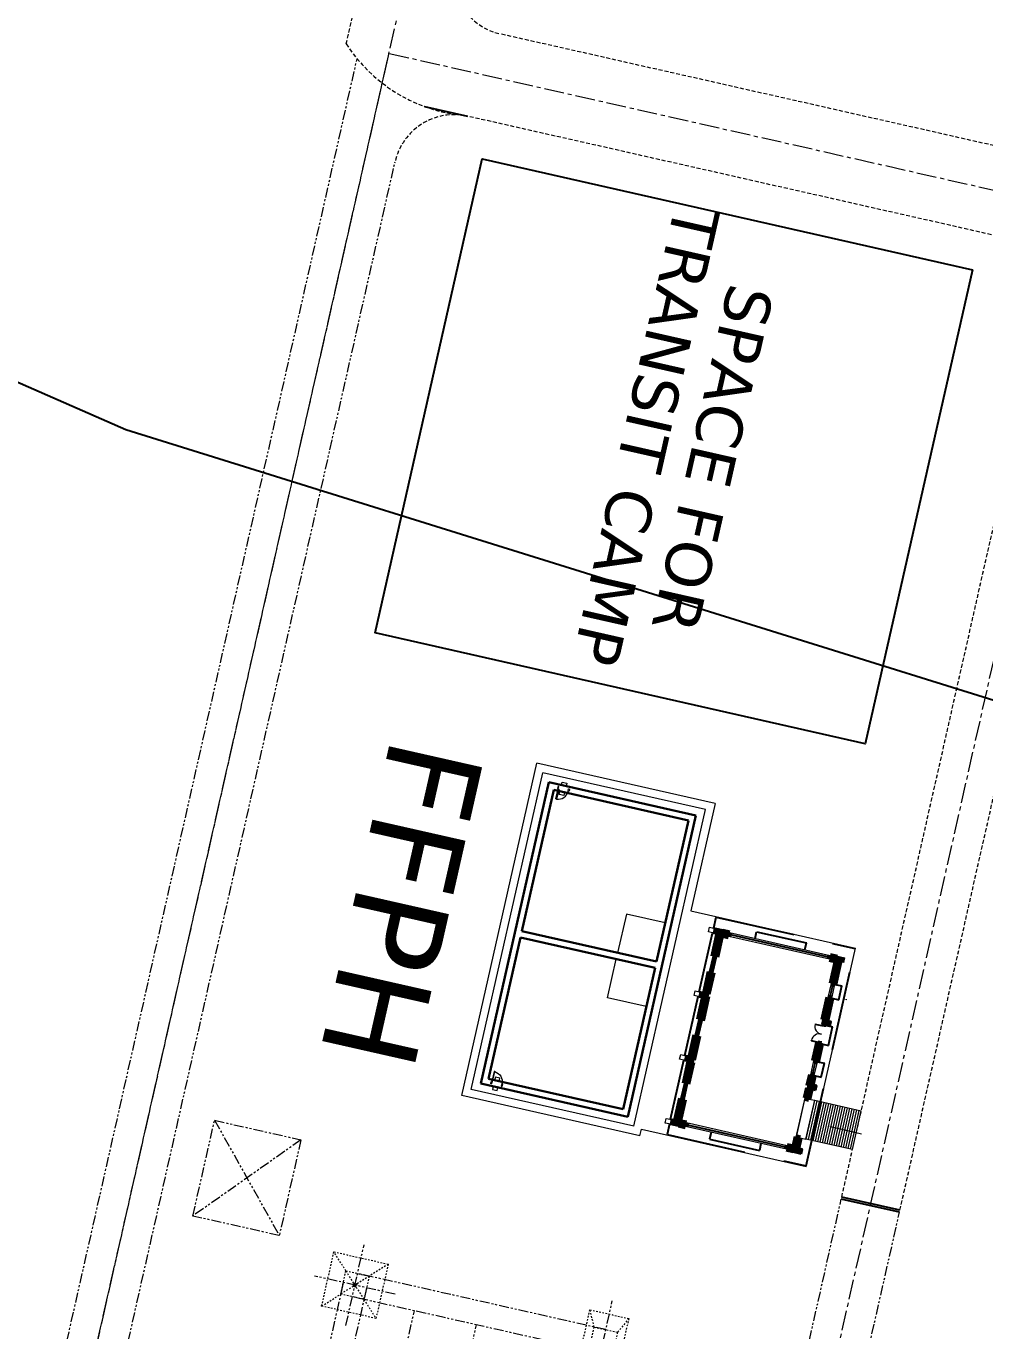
# Model space of a CAD drawing. Header units: metres. Extents: x 218545 to 227455, y 1543467 to 1556082.
# Drawn here: x 222223.7 to 222284, y 1554483.6 to 1554565.7 of the extents above; entities that cross this region are included whole.
import ezdxf

# ---------------------------------------------------------------- set-up
doc = ezdxf.new("R2010")
doc.units = ezdxf.units.M
doc.header["$MEASUREMENT"] = 0
for name, pattern in [('CENTER', [2, 1.25, -0.25, 0.25, -0.25]), ('HIDDEN', [0.375, 0.25, -0.125]), ('PHANTOM2', [1.25, 0.625, -0.125, 0.125, -0.125, 0.125, -0.125])]:
    doc.linetypes.add(name, pattern=pattern)
for name, color, linetype in [('2 M CONTOUR', 33, 'Continuous'), ('CART TRACK', 30, 'Continuous'), ('DIM', 11, 'Continuous'), ('E-LAY-DIM', 7, 'Continuous'), ('HID', 7, 'HIDDEN'), ('TXT', 222, 'Continuous')]:
    doc.layers.add(name, color=color, linetype=linetype)
for name, color, linetype, lineweight in [('CONC', 4, 'Continuous', 9), ('DOOR', 2, 'Continuous', 18), ('E-LAY-CNTRL', 1, 'CENTER', 0), ('E-LAY-EXIST', 8, 'HIDDEN', 0), ('e2', 2, 'Continuous', 18), ('e5', 7, 'Continuous', 13), ('rcc', 6, 'Continuous', 30), ('Wall', 6, 'Continuous', 70), ('WIN', 1, 'Continuous', 20)]:
    doc.layers.add(name, color=color, linetype=linetype, lineweight=lineweight)
doc.styles.add('STYLE1', font='verdana.ttf')

# ---------------------------------------------------------------- blocks, each defined once
blk = doc.blocks.new('R-750T')
for points in [[(-29.25, 0), (-29.25, 0.75), (-30, 0.75), (-30, 5.125), (-29.25, 5.125), (-29.25, 5.875), (-28, 5.875), (-28, 4.125), (-27.5, 4.125), (-27.5, 0)], [(-3.5, 5.875), (-3.5, 31.875), (-2, 31.875), (-2, 5.875)], [(-2, 5.875), (-2, 4.125), (-2.5, 4.125), (-2.5, 0), (-0.75, 0), (-0.75, 0.75), (0, 0.75), (0, 5.125), (-0.75, 5.125), (-0.75, 5.875)]]:
    blk.add_lwpolyline(points, close=True)
at = {"color": 1}
blk.add_arc((-2, 5.875), 26, 93.307362, 180, dxfattribs=at)
blk = doc.blocks.new('600')
at = {"layer": 'rcc'}
blk.add_hatch(color=256, dxfattribs=at).paths.add_polyline_path([(-150, 0), (150, 0), (150, 500), (-150, 500)])
blk.add_lwpolyline([(-150, 0), (150, 0), (150, 500), (-150, 500)], close=True, dxfattribs=at)
blk = doc.blocks.new('R-1200D')
for p, q in [((-48, 0.7), (-48, 5.1)), ((-48, 5.1), (-47.3, 5.1)), ((-47.3, 0.7), (-48, 0.7)), ((-47.3, 0), (-47.3, 0.7)), ((-46, 0), (-47.3, 0)), ((-47.3, 5.1), (-47.3, 5.9)), ((-47.3, 5.9), (-46, 5.9)), ((-46, 27.4), (-46, 5.9)), ((-46, 27.4), (-44.5, 27.4)), ((-46, 5.9), (-46, 4.1)), ((-46, 5.9), (-44.5, 5.9)), ((-46, 4.1), (-45.5, 4.1)), ((-46, 1.7), (-46, 0)), ((-45.5, 1.7), (-46, 1.7)), ((-45.5, 4.1), (-45.5, 1.7)), ((-44.5, 27.4), (-44.5, 5.9)), ((-3.5, 27.4), (-3.5, 5.9)), ((-2, 27.4), (-3.5, 27.4)), ((-2, 5.9), (-3.5, 5.9)), ((-2, 4.1), (-2.5, 4.1)), ((-2.5, 4.1), (-2.5, 1.7)), ((-2.5, 1.7), (-2, 1.7)), ((-2, 27.4), (-2, 5.9)), ((-0.7, 5.9), (-2, 5.9)), ((-2, 5.9), (-2, 4.1)), ((-2, 1.7), (-2, 0)), ((-2, 0), (-0.7, 0)), ((-0.7, 5.1), (-0.7, 5.9)), ((0, 5.1), (-0.7, 5.1)), ((-0.7, 0), (-0.7, 0.7)), ((-0.7, 0.7), (0, 0.7)), ((0, 0.7), (0, 5.1))]:
    blk.add_line(p, q)
at = {"color": 1}
for centre, start, end in [((-44.1, 7.3), 356.0696, 91.2709), ((-3.9, 7.3), 88.7291, 183.9304)]:
    blk.add_arc(centre, 20.1, start, end, dxfattribs=at)
blk = doc.blocks.new('TWR_CC_p')
for p, q in [((-750, 750), (-1750, 1250)), ((1750, 1250), (750, 750)), ((-750, -750), (-1750, -1250)), ((750, -750), (1750, -1250))]:
    blk.add_line(p, q)
for points in [[(-1750, -1250), (1750, -1250), (1750, 1250), (-1750, 1250)], [(-750, -750), (750, -750), (750, 750), (-750, 750)]]:
    blk.add_lwpolyline(points, close=True)
blk = doc.blocks.new('TWR_CD_p')
for p, q in [((-750, 750), (-1750, 1750)), ((1750, 1750), (750, 750)), ((-100, 100), (-750, 750)), ((750, 750), (100, 100)), ((-1750, -1750), (-750, -750)), ((-100, -100), (-750, -750)), ((100, -100), (750, -750)), ((750, -750), (1750, -1750))]:
    blk.add_line(p, q)
for points in [[(-1750, -1750), (1750, -1750), (1750, 1750), (-1750, 1750)], [(-750, -750), (750, -750), (750, 750), (-750, 750)], [(-100, -100), (100, -100), (100, 100), (-100, 100)]]:
    blk.add_lwpolyline(points, close=True)

msp = doc.modelspace()

# ---------------------------------------------------------------- hatches: boundary and pattern name
at = {"layer": 'CART TRACK'}
h = msp.add_hatch(dxfattribs=at)
h.set_pattern_fill('ANSI31', color=256)
h.set_pattern_definition([(45, (-13885.37013, 5678.9458), (-0.088388347648, 0.088388347648), [])])
edge = h.paths.add_edge_path()
edge.add_line((222561.13969, 1554074.13632), (222685.38088, 1554665.22317))
edge.add_line((222685.38088, 1554665.22317), (222658.65762, 1554681.79738))
edge.add_line((222658.65762, 1554681.79738), (222533.13969, 1554084.63632))
edge.add_arc((222472.53338, 1554120.17969), 70.25992, 268.4987053, 329.6099515, ccw=False)
edge.add_line((222470.6926, 1554049.94388), (222000.56979, 1554156.29329))
edge.add_line((222000.56979, 1554156.29329), (221976.97349, 1554130.87313))
edge.add_line((221976.97349, 1554130.87313), (222466.70373, 1554020.0882))
edge.add_arc((222472.08981, 1554120.20334), 100.25992, 266.9205179, 332.6467024)
at = {"layer": 'e5'}
h = msp.add_hatch(dxfattribs=at)
h.set_pattern_fill('_USER', color=256, scale=0.15, angle=437.2539844, style=0, pattern_type=0)
h.set_pattern_definition([(77.254, (222316.08509, 1554505.00187), (-0.14630365, 0.03309444), [])])
h.paths.add_polyline_path([(222276.2283, 1554497.46434), (222273.69237, 1554498.03798), (222273.14079, 1554495.59959), (222275.67672, 1554495.02595)])
h.paths.add_polyline_path([(222273.67286, 1554498.04239), (222273.30223, 1554498.12623), (222272.75065, 1554495.68784), (222273.12129, 1554495.604)])
at = {"layer": 'rcc'}
msp.add_hatch(color=256, dxfattribs=at).paths.add_polyline_path([(222275.15368, 1554506.76436), (222275.22979, 1554507.10086), (222274.74212, 1554507.21117), (222274.666, 1554506.87468)])

# ---------------------------------------------------------------- linework, layer by layer
at = {"layer": '2 M CONTOUR'}
msp.add_polyline3d([(222219.31369, 1554166.08632, -1047.86579), (222247.05869, 1554297.82732, -1047.86579), (222241.57534, 1554378.31913, -1047.86579), (222217.77539, 1554422.02969, -1047.86579), (222161.16069, 1554458.59232, -1047.86579), (222102.98369, 1554514.14232, -1047.86579), (222084.90369, 1554548.90132, -1047.86579), (222105.85127, 1554576.30234, -1047.86579), (222150.87817, 1554575.01672, -1047.86579), (222229.99701, 1554540.3054, -1047.86579), (222295.58569, 1554519.85532, -1047.86579), (222382.83869, 1554540.15332, -1047.86579), (222478.09365, 1554592.08961, -1047.86579), (222601.71269, 1554598.33032, -1047.86579), (222640.80669, 1554597.42832, -1047.86579), (222715.00469, 1554620.11832, -1047.86579), (222719.40759, 1554704.38178, -1047.86579)], dxfattribs=at)
at = {"layer": 'CONC', "linetype": 'Continuous'}
msp.add_line((222253.11776, 1554502.73997, -1470.29868), (222252.31246, 1554499.17991, -1470.29868), dxfattribs=at)
at = {"layer": 'DIM'}
msp.add_solid([(222275.32087, 1554504.42139, -1470.29868), (222275.33558, 1554504.48642, -1470.29868), (222275.13315, 1554504.49803, -1470.29868)], dxfattribs=at)
at = {"layer": 'E-LAY-CNTRL'}
for p, q in [((222194.16122, 1554332.39242, -1470.58275), (222246.53826, 1554563.94045, -1470.20927)), ((222337.51357, 1554543.36149, -1470.22972), (222246.53826, 1554563.94045, -1470.22972)), ((222235.75964, 1554310.06239, -1470.22972), (222290.91704, 1554553.9018, -1470.22972))]:
    msp.add_line(p, q, dxfattribs=at)
at = {"layer": 'E-LAY-CNTRL', "elevation": -1470.22972}
for points in [[(222224.99537, 1554468.70377), (222316.9486, 1554875.2099)], [(222224.99537, 1554468.70377), (222278.81836, 1554706.64405)]]:
    msp.add_lwpolyline(points, dxfattribs=at)
at = {"layer": 'E-LAY-DIM'}
msp.add_line((222248.77656, 1554560.61466, -1470.22972), (222251.46669, 1554560.00614, -1470.22972), dxfattribs=at)
at = {"layer": 'E-LAY-DIM', "lineweight": -2}
for p, q in [((222278.6309, 1554491.08892, -1470.31762), (222274.97331, 1554491.91628, -1470.31762)), ((222278.65977, 1554491.21657, -1470.31762), (222275.00218, 1554492.04393, -1470.31762))]:
    msp.add_line(p, q, dxfattribs=at)
at = {"layer": 'E-LAY-DIM', "lineweight": -2, "elevation": -1470.22972}
msp.add_lwpolyline([(222283.22271, 1554550.35282), (222276.47926, 1554520.54143), (222245.66264, 1554527.51226), (222252.40609, 1554557.32366)], close=True, dxfattribs=at)
at = {"layer": 'E-LAY-EXIST'}
for p, q in [((222243.85603, 1554564.54718, -1471.00364), (222314.40451, 1554876.42735, -1469.36541)), ((222292.99649, 1554556.2509, -1470.22972), (222253.53359, 1554565.17756, -1470.22972)), ((222284.77515, 1554552.47164, -1470.22972), (222251.46669, 1554560.00614, -1470.22972)), ((222275.00218, 1554492.04393, -1470.31742), (222287.64312, 1554547.92689, -1470.22972)), ((222278.65977, 1554491.21657, -1470.31742), (222287.05251, 1554528.31911, -1470.10118))]:
    msp.add_line(p, q, dxfattribs=at)
at = {"layer": 'E-LAY-EXIST', "linetype": 'PHANTOM2'}
for p, q in [((222192.10165, 1554331.78663, -1470.58464), (222244.53608, 1554563.61895, -1470.2205)), ((222196.23207, 1554332.98896, -1470.58194), (222246.92194, 1554557.13818, -1470.22972)), ((222235.57653, 1554496.86839, -1470.22972), (222239.64467, 1554489.62232, -1470.22972)), ((222241.00595, 1554495.64024, -1470.22972), (222234.21525, 1554490.85048, -1470.22972)), ((222235.18291, 1554316.01122, -1470.59365), (222274.97331, 1554491.91628, -1470.31762)), ((222238.8405, 1554315.18386, -1470.59365), (222278.6309, 1554491.08892, -1470.31762)), ((222243.82736, 1554483.96888, -1470.22972), (222244.97419, 1554489.03877, -1470.22972)), ((222246.93573, 1554485.93041, -1470.22972), (222241.86583, 1554487.07724, -1470.22972)), ((222260.17197, 1554483.70527, -1470.22972), (222244.56625, 1554487.23534, -1470.22972)), ((222243.66926, 1554486.6693, -1470.22972), (222240.13919, 1554471.06357, -1470.22972)), ((222245.1323, 1554486.33835, -1470.22972), (222241.60222, 1554470.73263, -1470.22972)), ((222244.52038, 1554486.5793, -1470.22972), (222244.28118, 1554486.42835, -1470.22972)), ((222244.47625, 1554486.38422, -1470.22972), (222244.32531, 1554486.62342, -1470.22972)), ((222259.84103, 1554482.24223, -1470.22972), (222244.23531, 1554485.77231, -1470.22972)), ((222259.43309, 1554480.4388, -1470.22972), (222260.57992, 1554485.5087, -1470.22972)), ((222215.8145, 1554341.99989, -1470.22972), (222248.13674, 1554484.88979, -1470.22972)), ((222219.71593, 1554341.11737, -1470.22972), (222252.03817, 1554484.00727, -1470.22972))]:
    msp.add_line(p, q, dxfattribs=at)
at = {"layer": 'E-LAY-EXIST', "linetype": 'PHANTOM2', "elevation": -1470.22972}
msp.add_lwpolyline([(222241.00595, 1554495.64024), (222239.64467, 1554489.62232), (222234.21525, 1554490.85048), (222235.57653, 1554496.86839)], close=True, dxfattribs=at)
at = {"layer": 'E-LAY-EXIST'}
for centre, radius, start, end in [((222254.37198, 1554568.88392, -1470.15689), 3.8, 167.2539837, 257.253983), ((222252.20795, 1554569.9528, -1470.22972), 9.94863, 212.9121654, 262.4905858), ((222250.6283, 1554556.29978, -1470.22972), 3.8, 77.253983, 167.2539837)]:
    msp.add_arc(centre, radius, start, end, dxfattribs=at)
at = {"layer": 'e2'}
for p, q in [((222251.71447, 1554498.80255, -1470.29868), (222256.21972, 1554518.71935, -1470.29868)), ((222266.4366, 1554516.40825, -1470.29868), (222256.21972, 1554518.71935, -1470.29868)), ((222261.93134, 1554496.49145, -1470.29868), (222266.4366, 1554516.40825, -1470.29868)), ((222261.46345, 1554509.83346, -1470.29868), (222260.91188, 1554507.39507, -1470.29868)), ((222263.90185, 1554509.28189, -1470.29868), (222261.46345, 1554509.83346, -1470.29868)), ((222260.27205, 1554504.56653, -1470.29868), (222260.82363, 1554507.00492, -1470.29868)), ((222262.71045, 1554504.01495, -1470.29868), (222260.27205, 1554504.56653, -1470.29868)), ((222261.93134, 1554496.49145, -1470.29868), (222251.71447, 1554498.80255, -1470.29868))]:
    msp.add_line(p, q, dxfattribs=at)
at = {"layer": 'e2', "elevation": -1470.29868}
for points in [[(222257.71411, 1554518.07374), (222257.66998, 1554517.87866), (222257.37737, 1554517.94485), (222257.4215, 1554518.13992)], [(222257.58129, 1554517.48657), (222257.53716, 1554517.2915), (222257.24456, 1554517.35769), (222257.28868, 1554517.55276)], [(222253.47405, 1554499.32931), (222253.51817, 1554499.52438), (222253.22557, 1554499.59057), (222253.18144, 1554499.3955)], [(222253.34123, 1554498.74215), (222253.38535, 1554498.93722), (222253.09275, 1554499.00341), (222253.04862, 1554498.80834)]]:
    msp.add_lwpolyline(points, close=True, dxfattribs=at)
for points in [[(222266.96564, 1554508.63959), (222266.62426, 1554508.71682), (222266.69045, 1554509.00942), (222267.03183, 1554508.9322)], [(222266.0594, 1554504.63331), (222265.71803, 1554504.71053), (222265.78421, 1554505.00314), (222266.12559, 1554504.92592)], [(222265.15316, 1554500.62703), (222264.81179, 1554500.70425), (222264.87798, 1554500.99686), (222265.21935, 1554500.91964)], [(222264.24693, 1554496.62075), (222263.90555, 1554496.69797), (222263.97174, 1554496.99058), (222264.31312, 1554496.91336)]]:
    msp.add_lwpolyline(points, dxfattribs=at)
at = {"layer": 'e5'}
for p, q in [((222251.11647, 1554498.42518, -1470.29868), (222255.84236, 1554519.31734, -1470.29868)), ((222267.03459, 1554516.78562, -1470.29868), (222255.84236, 1554519.31734, -1470.29868)), ((222267.03459, 1554516.78562, -1470.29868), (222265.50706, 1554510.03273, -1470.29868)), ((222265.50706, 1554510.03273, -1470.29868), (222275.87511, 1554507.68744, -1470.29868)), ((222272.77273, 1554493.97245, -1470.29868), (222275.87511, 1554507.68744, -1470.29868)), ((222262.3087, 1554495.89346, -1470.29868), (222251.11647, 1554498.42518, -1470.29868)), ((222272.75065, 1554495.68784, -1470.29868), (222273.30223, 1554498.12623, -1470.29868)), ((222272.94134, 1554498.20786, -1470.29868), (222273.30223, 1554498.12623, -1470.29868)), ((222273.30223, 1554498.12623, -1470.29868), (222276.2283, 1554497.46434, -1470.29868)), ((222275.67672, 1554495.02595, -1470.29868), (222276.2283, 1554497.46434, -1470.29868)), ((222262.3087, 1554495.89346, -1470.29868), (222262.40468, 1554496.31774, -1470.29868)), ((222262.40468, 1554496.31774, -1470.29868), (222272.77273, 1554493.97245, -1470.29868)), ((222274.36986, 1554496.44788, -1470.29868), (222276.24094, 1554496.02464, -1470.29868)), ((222272.38977, 1554495.76947, -1470.29868), (222272.75065, 1554495.68784, -1470.29868)), ((222275.67672, 1554495.02595, -1470.29868), (222272.75065, 1554495.68784, -1470.29868))]:
    msp.add_line(p, q, dxfattribs=at)
msp.add_solid([(222274.36251, 1554496.41537, -1470.29868), (222274.37722, 1554496.4804, -1470.29868), (222274.17479, 1554496.49201, -1470.29868)], dxfattribs=at)
at = {"layer": 'HID', "ltscale": 20}
for p, q in [((222266.95821, 1554508.96936, -1470.29868), (222267.11199, 1554509.64918, -1470.29868)), ((222267.11199, 1554509.64918, -1470.29868), (222275.85119, 1554507.67234, -1470.29868)), ((222266.04756, 1554504.94357, -1470.29868), (222266.88209, 1554508.63286, -1470.29868)), ((222269.54812, 1554508.28971, -1470.29868), (222269.6474, 1554508.72862, -1470.29868)), ((222269.6474, 1554508.72862, -1470.29868), (222272.77572, 1554508.02098, -1470.29868)), ((222272.67643, 1554507.58207, -1470.29868), (222272.77572, 1554508.02098, -1470.29868)), ((222272.75763, 1554493.99637, -1470.29868), (222275.85119, 1554507.67234, -1470.29868)), ((222266.78546, 1554506.20305, -1470.29868), (222267.00609, 1554507.17841, -1470.29868)), ((222266.83064, 1554506.19283, -1470.29868), (222267.05127, 1554507.16819, -1470.29868)), ((222274.57207, 1554505.41698, -1470.29868), (222275.01098, 1554505.31769, -1470.29868)), ((222274.81242, 1554504.43987, -1470.29868), (222275.01098, 1554505.31769, -1470.29868)), ((222265.14132, 1554500.93729, -1470.29868), (222265.98137, 1554504.65096, -1470.29868)), ((222274.37351, 1554504.53916, -1470.29868), (222274.81242, 1554504.43987, -1470.29868)), ((222265.88198, 1554502.20897, -1470.29868), (222266.10261, 1554503.18432, -1470.29868)), ((222265.92717, 1554502.19874, -1470.29868), (222266.14779, 1554503.1741, -1470.29868)), ((222274.16321, 1554501.56988, -1470.29868), (222274.42797, 1554502.74031, -1470.29868)), ((222274.2524, 1554502.78002, -1470.29868), (222274.42797, 1554502.74031, -1470.29868)), ((222273.7243, 1554501.66917, -1470.29868), (222274.16321, 1554501.56988, -1470.29868)), ((222264.23509, 1554496.93101, -1470.29868), (222265.07514, 1554500.64468, -1470.29868)), ((222273.47223, 1554500.55482, -1470.29868), (222273.91114, 1554500.45554, -1470.29868)), ((222273.71258, 1554499.57771, -1470.29868), (222273.91114, 1554500.45554, -1470.29868)), ((222273.27367, 1554499.677, -1470.29868), (222273.71258, 1554499.57771, -1470.29868)), ((222264.97851, 1554498.21488, -1470.29868), (222265.19914, 1554499.19023, -1470.29868)), ((222265.02369, 1554498.20466, -1470.29868), (222265.24432, 1554499.18001, -1470.29868)), ((222264.1689, 1554496.6384, -1470.29868), (222264.01843, 1554495.97321, -1470.29868)), ((222264.01843, 1554495.97321, -1470.29868), (222272.75763, 1554493.99637, -1470.29868)), ((222266.79483, 1554496.11669, -1470.29868), (222266.69554, 1554495.67778, -1470.29868)), ((222266.69554, 1554495.67778, -1470.29868), (222269.82386, 1554494.97015, -1470.29868)), ((222269.92314, 1554495.40906, -1470.29868), (222269.82386, 1554494.97015, -1470.29868))]:
    msp.add_line(p, q, dxfattribs=at)
at = {"layer": 'rcc'}
for p, q in [((222252.31246, 1554499.17991, -1470.29868), (222256.59709, 1554518.12136, -1470.29868)), ((222265.8386, 1554516.03089, -1470.29868), (222256.59709, 1554518.12136, -1470.29868)), ((222254.88904, 1554508.75745, -1470.29868), (222256.89854, 1554517.64101, -1470.29868)), ((222265.35977, 1554515.72705, -1470.29868), (222256.89854, 1554517.64101, -1470.29868)), ((222261.55398, 1554497.08944, -1470.29868), (222265.8386, 1554516.03089, -1470.29868)), ((222263.35027, 1554506.84349, -1470.29868), (222265.35977, 1554515.72705, -1470.29868)), ((222252.7913, 1554499.48375, -1470.29868), (222254.80079, 1554508.36731, -1470.29868)), ((222254.80079, 1554508.36731, -1470.29868), (222263.26202, 1554506.45335, -1470.29868)), ((222254.88904, 1554508.75745, -1470.29868), (222263.35027, 1554506.84349, -1470.29868)), ((222261.25253, 1554497.56979, -1470.29868), (222263.26202, 1554506.45335, -1470.29868)), ((222261.25253, 1554497.56979, -1470.29868), (222252.7913, 1554499.48375, -1470.29868)), ((222261.55398, 1554497.08944, -1470.29868), (222252.31246, 1554499.17991, -1470.29868))]:
    msp.add_line(p, q, dxfattribs=at)
at = {"layer": 'Wall'}
for p, q in [((222266.91652, 1554507.19867, -1470.29868), (222267.26208, 1554508.72633, -1470.29868)), ((222267.14085, 1554507.14793, -1470.29868), (222267.46104, 1554508.56342, -1470.29868)), ((222267.45332, 1554508.52928, -1470.29868), (222267.89223, 1554508.43, -1470.29868)), ((222267.50406, 1554508.75361, -1470.29868), (222267.94297, 1554508.65433, -1470.29868)), ((222267.89223, 1554508.43, -1470.29868), (222267.94297, 1554508.65433, -1470.29868)), ((222266.91652, 1554507.19867, -1470.29868), (222267.14085, 1554507.14793, -1470.29868)), ((222274.23205, 1554506.9959, -1470.29868), (222274.28324, 1554507.22219, -1470.29868)), ((222274.23205, 1554506.9959, -1470.29868), (222274.67096, 1554506.89662, -1470.29868)), ((222274.28324, 1554507.22219, -1470.29868), (222274.72215, 1554507.1229, -1470.29868)), ((222274.34774, 1554505.46772, -1470.29868), (222274.666, 1554506.87468, -1470.29868)), ((222274.57207, 1554505.41698, -1470.29868), (222274.89033, 1554506.82393, -1470.29868)), ((222266.38894, 1554504.86635, -1470.29868), (222266.69589, 1554506.22332, -1470.29868)), ((222266.61327, 1554504.81561, -1470.29868), (222266.92022, 1554506.17257, -1470.29868)), ((222266.69589, 1554506.22332, -1470.29868), (222266.92022, 1554506.17257, -1470.29868)), ((222274.57207, 1554505.41698, -1470.29868), (222274.34774, 1554505.46772, -1470.29868)), ((222266.01304, 1554503.20458, -1470.29868), (222266.35584, 1554504.72005, -1470.29868)), ((222266.23737, 1554503.15384, -1470.29868), (222266.58017, 1554504.6693, -1470.29868)), ((222273.83091, 1554503.18295, -1470.29868), (222274.14917, 1554504.5899, -1470.29868)), ((222274.05525, 1554503.1322, -1470.29868), (222274.37351, 1554504.53916, -1470.29868)), ((222274.37351, 1554504.53916, -1470.29868), (222274.14917, 1554504.5899, -1470.29868)), ((222266.23737, 1554503.15384, -1470.29868), (222266.01304, 1554503.20458, -1470.29868)), ((222265.44961, 1554500.71377, -1470.29868), (222265.79241, 1554502.22923, -1470.29868)), ((222265.67394, 1554500.66302, -1470.29868), (222266.01674, 1554502.17848, -1470.29868)), ((222266.01674, 1554502.17848, -1470.29868), (222265.79241, 1554502.22923, -1470.29868)), ((222273.2479, 1554500.60556, -1470.29868), (222273.49997, 1554501.71991, -1470.29868)), ((222273.47223, 1554500.55482, -1470.29868), (222273.7243, 1554501.66917, -1470.29868)), ((222273.7243, 1554501.66917, -1470.29868), (222273.49997, 1554501.71991, -1470.29868)), ((222265.10956, 1554499.2105, -1470.29868), (222265.41651, 1554500.56746, -1470.29868)), ((222265.33389, 1554499.15975, -1470.29868), (222265.64084, 1554500.51672, -1470.29868)), ((222273.47223, 1554500.55482, -1470.29868), (222273.2479, 1554500.60556, -1470.29868)), ((222265.33389, 1554499.15975, -1470.29868), (222265.10956, 1554499.2105, -1470.29868)), ((222272.89158, 1554499.03036, -1470.29868), (222273.04933, 1554499.72774, -1470.29868)), ((222273.27367, 1554499.677, -1470.29868), (222273.04933, 1554499.72774, -1470.29868)), ((222273.11592, 1554498.97962, -1470.29868), (222273.27367, 1554499.677, -1470.29868)), ((222272.71701, 1554498.25861, -1470.29868), (222272.85849, 1554498.88406, -1470.29868)), ((222272.94134, 1554498.20786, -1470.29868), (222273.08282, 1554498.83331, -1470.29868)), ((222264.57646, 1554496.85379, -1470.29868), (222264.88893, 1554498.23514, -1470.29868)), ((222264.8008, 1554496.80304, -1470.29868), (222265.11326, 1554498.18439, -1470.29868)), ((222265.11326, 1554498.18439, -1470.29868), (222264.88893, 1554498.23514, -1470.29868)), ((222272.71701, 1554498.25861, -1470.29868), (222272.94134, 1554498.20786, -1470.29868)), ((222264.8008, 1554496.80304, -1470.29868), (222265.23971, 1554496.70376, -1470.29868)), ((222264.75005, 1554496.57871, -1470.29868), (222265.18896, 1554496.47943, -1470.29868)), ((222265.23971, 1554496.70376, -1470.29868), (222265.18896, 1554496.47943, -1470.29868)), ((222271.57953, 1554495.26967, -1470.29868), (222271.52879, 1554495.04533, -1470.29868)), ((222272.01844, 1554495.17038, -1470.29868), (222271.57953, 1554495.26967, -1470.29868)), ((222272.01844, 1554495.17038, -1470.29868), (222272.16544, 1554495.82022, -1470.29868)), ((222272.16544, 1554495.82022, -1470.29868), (222272.38977, 1554495.76947, -1470.29868)), ((222272.24277, 1554495.11964, -1470.29868), (222272.38977, 1554495.76947, -1470.29868)), ((222271.9677, 1554494.94605, -1470.29868), (222271.52879, 1554495.04533, -1470.29868))]:
    msp.add_line(p, q, dxfattribs=at)
at = {"layer": 'WIN'}
for p, q in [((222274.23205, 1554506.9959, -1470.29868), (222267.89267, 1554508.43195, -1470.29868)), ((222274.25231, 1554507.08548, -1470.29868), (222267.91293, 1554508.52152, -1470.29868)), ((222274.26253, 1554507.13066, -1470.29868), (222267.92315, 1554508.5667, -1470.29868)), ((222274.28235, 1554507.21829, -1470.29868), (222267.94297, 1554508.65433, -1470.29868)), ((222266.69589, 1554506.22332, -1470.29868), (222266.91652, 1554507.19867, -1470.29868)), ((222266.92022, 1554506.17257, -1470.29868), (222267.14085, 1554507.14793, -1470.29868)), ((222274.14917, 1554504.5899, -1470.29868), (222274.34774, 1554505.46772, -1470.29868)), ((222274.24747, 1554504.56767, -1470.29868), (222274.44603, 1554505.44549, -1470.29868)), ((222274.27521, 1554504.56139, -1470.29868), (222274.47378, 1554505.43921, -1470.29868)), ((222274.37351, 1554504.53916, -1470.29868), (222274.57207, 1554505.41698, -1470.29868)), ((222265.79241, 1554502.22923, -1470.29868), (222266.01304, 1554503.20458, -1470.29868)), ((222266.01674, 1554502.17848, -1470.29868), (222266.23737, 1554503.15384, -1470.29868)), ((222273.04933, 1554499.72774, -1470.29868), (222273.2479, 1554500.60556, -1470.29868)), ((222273.14763, 1554499.70551, -1470.29868), (222273.34619, 1554500.58333, -1470.29868)), ((222273.17537, 1554499.69923, -1470.29868), (222273.37394, 1554500.57705, -1470.29868)), ((222273.27367, 1554499.677, -1470.29868), (222273.47223, 1554500.55482, -1470.29868)), ((222264.88893, 1554498.23514, -1470.29868), (222265.10956, 1554499.2105, -1470.29868)), ((222265.11326, 1554498.18439, -1470.29868), (222265.33389, 1554499.15975, -1470.29868)), ((222271.52923, 1554495.04729, -1470.29868), (222265.18896, 1554496.47943, -1470.29868)), ((222271.54905, 1554495.13491, -1470.29868), (222265.20878, 1554496.56705, -1470.29868)), ((222271.55927, 1554495.18009, -1470.29868), (222265.219, 1554496.61223, -1470.29868)), ((222271.57953, 1554495.26967, -1470.29868), (222265.23927, 1554496.70181, -1470.29868))]:
    msp.add_line(p, q, dxfattribs=at)
at = {"layer": 'WIN', "elevation": -1470.29868}
msp.add_lwpolyline([(222272.12699, 1554495.72158), (222272.72302, 1554498.35651), (222272.69864, 1554498.36202), (222272.10261, 1554495.72709)], close=True, dxfattribs=at)

# ---------------------------------------------------------------- block references
at = {"layer": 'DOOR', "yscale": 0.025, "zscale": 0.025}
for name, p, xscale, rotation in [('R-750T', (222257.15647, 1554517.86301, -1470.29868), 0.025, 167.2539844076909), ('R-1200D', (222274.00704, 1554502.83553, -1470.29868), 0.025, 77.25398440769098), ('R-750T', (222252.92857, 1554499.17236, -1470.29868), -0.02499999999999999, 347.2539844076909)]:
    msp.add_blockref(name, p, dxfattribs=dict(at, xscale=xscale, rotation=rotation))
at = {"layer": 'E-LAY-EXIST', "linetype": 'PHANTOM2', "xscale": -0.001, "yscale": 0.001, "zscale": 0.001, "rotation": 257.253984407691}
for name, p in [('TWR_CD_p', (222244.40078, 1554486.50382, -1470.22972)), ('TWR_CC_p', (222260.0065, 1554482.97375, -1470.22972))]:
    msp.add_blockref(name, p, dxfattribs=at)
at = {"layer": 'rcc', "xscale": 0.001, "yscale": 0.001, "zscale": 0.001, "rotation": 77.25398440769098}
for p in [(222267.48641, 1554508.67558, -1470.29868), (222266.58017, 1554504.6693, -1470.29868), (222274.2855, 1554502.92633, -1470.29868), (222265.67394, 1554500.66302, -1470.29868), (222273.37926, 1554498.92005, -1470.29868), (222264.7677, 1554496.65674, -1470.29868), (222272.47303, 1554494.91377, -1470.29868)]:
    msp.add_blockref('600', p, dxfattribs=at)

# ---------------------------------------------------------------- texts
at = {"layer": 'TXT', "linetype": 'Continuous', "style": 'STYLE1'}
for s, height, p in [('TRANSIT CAMP', 2.88, (222264.54969, 1554554.56259, -1470.22972)), ('SPACE FOR', 2.88, (222267.93949, 1554549.61473, -1470.22972)), ('FFPH', 6, (222246.71994, 1554521.17629, -1470.59365))]:
    msp.add_text(s, height=height, rotation=257.2539797, dxfattribs=at).set_placement(p)

doc.saveas('drawing.dxf')
